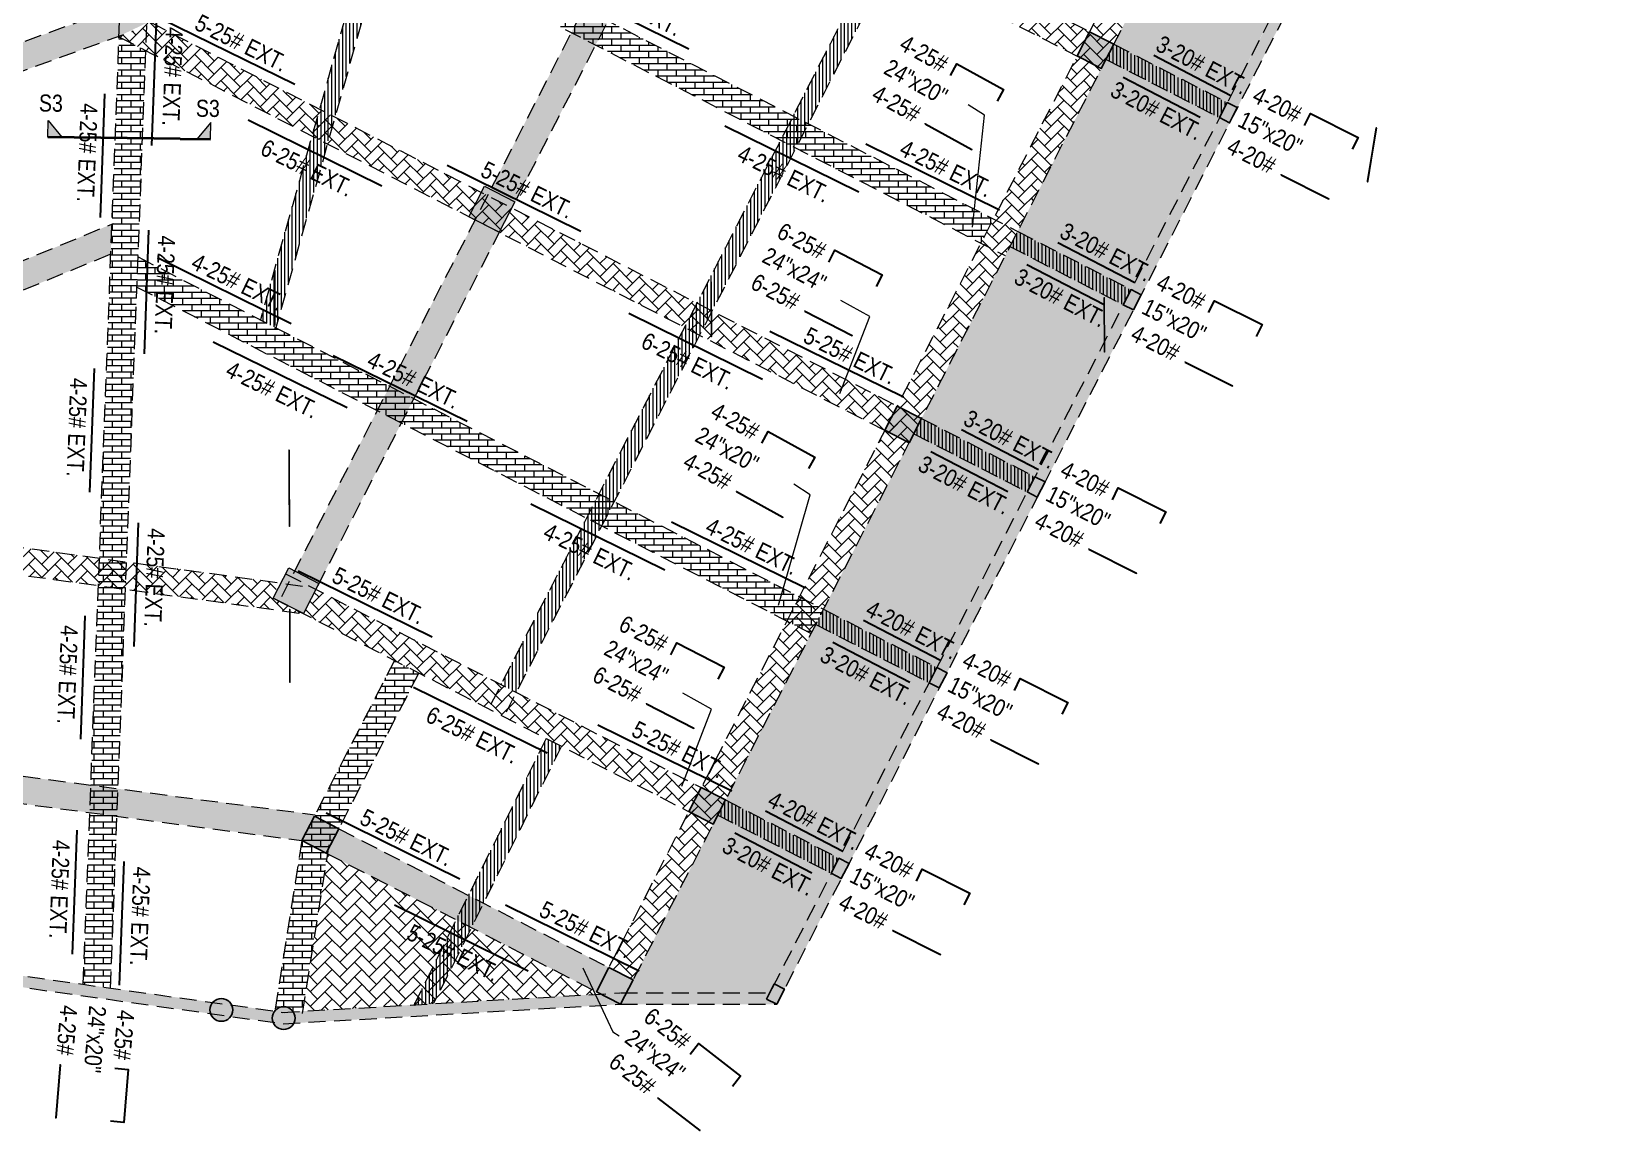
# Model space of a CAD drawing. Header units: inches. Extents: x -13956017 to 293115509, y -946740 to -305538.
# Drawn here: x 1184278 to 1185658, y -915646 to -914679 of the extents above; entities that cross this region are included whole.
import ezdxf

# ---------------------------------------------------------------- set-up
doc = ezdxf.new("R2010")
doc.units = ezdxf.units.IN
doc.header["$LTSCALE"] = 6
doc.linetypes.add('CONTINOUS', pattern=[2000000.0, 1000000.0, 1000000.0])
doc.linetypes.add('DASHED2', pattern=[0.375, 0.25, -0.125])
for name, color, linetype in [('A-CUTOUT', 3, 'CONTINOUS'), ('CELLING', 251, 'Continuous'), ('COLL SIZE', 160, 'Continuous'), ('DIM', 7, 'Continuous'), ('door', 5, 'Continuous'), ('E-WIRING', 251, 'Continuous'), ('FITTING', 24, 'Continuous')]:
    doc.layers.add(name, color=color, linetype=linetype)
for name, color, linetype, lineweight in [('COL MARK', 210, 'Continuous', 18), ('column', 240, 'Continuous', 25), ('DIM-2', 1, 'Continuous', 13), ('GRID DIM-2', 1, 'Continuous', 9), ('Hatch', 251, 'Continuous', 0), ('REINF', 5, 'Continuous', 30), ('v.b', 200, 'Continuous', 5), ('W', 250, 'Continuous', 5), ('wall', 7, 'Continuous', 30), ('wall new', 3, 'Continuous', 25)]:
    doc.layers.add(name, color=color, linetype=linetype, lineweight=lineweight)
doc.styles.add('ARI', font='arial.ttf')
doc.styles.add('IQ', font='ARIALN.TTF')
doc.dimstyles.new('Copy(2) of AA', dxfattribs={"dimtxt": 12, "dimasz": 4, "dimexe": 0.18, "dimexo": 0, "dimgap": 0.09, "dimtad": 0, "dimdec": 0, "dimzin": 0, "dimdsep": 46, "dimlunit": 3, "dimtxsty": 'ARI', "dimblk": 'OBLIQUE', "dimcen": 0.09, "dimclrd": 7, "dimclre": 7, "dimclrt": 7, "dimadec": 0, "dimazin": 0, "dimtfac": 1, "dimtdec": 0, "dimtofl": 0, "dimtmove": 0, "dimatfit": 3, "dimfxl": 1, "dimtolj": 1, "dimtzin": 0, "dimlwd": 5, "dimlwe": 5, "dimarcsym": 0})
pattern_1 = [(45, (11759.273, -12731.987), (0, 12.931568814), [27.432, -9.144]), (135, (11765.739, -12725.521), (1e-15, 12.931568814), [27.432, -9.144])]
pattern_2 = [(45, (44661.9175, -12869.1655), (0, 11.494727835), [24.384, -8.128]), (135, (44667.665, -12863.418), (1e-15, 11.494727835), [24.384, -8.128])]
pattern_3 = [(45, (53435.826, -12869.1655), (0, 11.494727835), [24.384, -8.128]), (135, (53441.5734, -12863.418), (1e-15, 11.494727835), [24.384, -8.128])]
pattern_4 = [(0, (53435.826, -12869.1655), (0, 5.419344), []), (90, (53435.826, -12869.1655), (-8.128, 5.419344), [5.419344, -5.419344])]
pattern_5 = [(90, (53435.826, -12869.1655), (-3.175, 0), [])]
pattern_6 = [(0, (-27.8192783, 2.9401021), (0, 0.001397), [0.001016, -0.000381]), (90, (-27.8192783, 2.9401021), (-0.001397, 0), [0.001016, -0.000381])]

# ---------------------------------------------------------------- blocks, each defined once
blk = doc.blocks.new('_Oblique')
at = {"layer": 'DIM', "color": 0, "lineweight": -2}
blk.add_line((-0.5, -0.5), (0.5, 0.5), dxfattribs=at)
blk = doc.blocks.new('sdfdsf')
at = {"lineweight": -3}
blk.add_hatch(color=7, dxfattribs=at).paths.add_polyline_path([(23236.7, 14983.3), (23242.1, 14983.3), (23242.1, 15029.5), (23236.7, 15029.5)])
at = {"layer": 'Hatch'}
h = blk.add_hatch(dxfattribs=at)
h.set_pattern_fill('ANGLE', color=5, scale=0.0002)
h.set_pattern_definition(pattern_6)
h.paths.add_polyline_path([(23236.4, 15029.5), (23242.4, 15029.5), (23242.4, 15030.4), (23236.4, 15030.4)])
h = blk.add_hatch(dxfattribs=at)
h.set_pattern_fill('ANGLE', color=5, scale=0.0002)
h.set_pattern_definition(pattern_6)
h.paths.add_polyline_path([(23236.4, 14983.3), (23242.4, 14983.3), (23242.4, 14982.4), (23236.4, 14982.4)])
for p, q in [((23242.4, 15030.4), (23236.4, 14982.4)), ((23242.4, 14982.4), (23236.4, 15030.4))]:
    blk.add_line(p, q)
at = {"layer": 'CELLING', "color": 5}
for points in [[(23236.4, 14982.4), (23242.4, 14982.4), (23242.4, 15030.4), (23236.4, 15030.4)], [(23242.4, 15029.5), (23236.4, 15029.5), (23236.4, 15030.4), (23242.4, 15030.4)], [(23236.4, 15029.5), (23242.4, 15029.5), (23242.4, 15030.4), (23236.4, 15030.4)], [(23236.7, 14983.3), (23242.1, 14983.3), (23242.1, 15029.5), (23236.7, 15029.5)], [(23236.4, 14983.3), (23242.4, 14983.3), (23242.4, 14982.4), (23236.4, 14982.4)], [(23236.4, 14983.3), (23242.4, 14983.3), (23242.4, 14982.4), (23236.4, 14982.4)]]:
    blk.add_lwpolyline(points, close=True, dxfattribs=at)

msp = doc.modelspace()

# ---------------------------------------------------------------- hatches: boundary and pattern name
at = {"layer": 'A-CUTOUT', "lineweight": 0, "ltscale": 0.3}
h = msp.add_hatch(dxfattribs=at)
h.set_pattern_fill('AR-BRSTD', color=256, scale=0.08)
h.set_pattern_definition(pattern_4)
h.paths.add_polyline_path([(1185106, -914861.9), (1185113, -914865.5), (1185123.9, -914844.1), (1184758.3, -914656.3), (1184607.4, -914546.2), (1184584.3, -914559), (1184626, -914589.5), (1184744.2, -914675.7), (1184747.4, -914677.6), (1184950.2, -914781.8)])
h = msp.add_hatch(dxfattribs=at)
h.set_pattern_fill('AR-BRSTD', color=256, scale=0.08)
h.set_pattern_definition(pattern_4)
h.paths.add_polyline_path([(1184326.3, -915449.3), (1184341.8, -915037.8), (1184351.8, -914773), (1184355.1, -914684.1), (1184378.7, -914696.2), (1184373.5, -914834.3), (1184363.8, -915089.9), (1184356.5, -915285), (1184348.7, -915492), (1184347.6, -915520.4), (1184323.7, -915517.1)])
h = msp.add_hatch(dxfattribs=at)
h.set_pattern_fill('AR-BRSTD', color=256, scale=0.08)
h.set_pattern_definition(pattern_4)
h.paths.add_polyline_path([(1183430.9, -915225.9), (1184348.9, -914848.7), (1184347.9, -914875), (1183440.1, -915248)])
h = msp.add_hatch(dxfattribs=at)
h.set_pattern_fill('AR-BRSTD', color=256, scale=0.08)
h.set_pattern_definition([(0, (53521.9674, -12701.4994), (0, 5.419344), []), (90, (53521.9674, -12701.499), (-8.128, 5.419344), [5.419344, -5.419344])])
h.paths.add_polyline_path([(1184729.5, -915088.4), (1184963.6, -915208.6), (1184974.6, -915187.3), (1184371.8, -914877.6), (1184370.9, -914904.1)])
h = msp.add_hatch(dxfattribs=at)
h.set_pattern_fill('AR-BRSTD', color=256, scale=0.08)
h.set_pattern_definition([(0, (44661.9175, -12869.1655), (0, 5.419344), []), (90, (44661.9175, -12869.1655), (-8.128, 5.419344), [5.419344, -5.419344])])
h.paths.add_polyline_path([(1184584.8, -915256.7), (1184515.9, -915390.7), (1184492.1, -915540.6), (1184500.7, -915541.9), (1184516.3, -915540.8), (1184539, -915398.3), (1184618.6, -915243.3), (1184597.3, -915232.4)])
at = {"layer": 'COL MARK', "lineweight": 30}
h = msp.add_hatch(color=256, dxfattribs=at)
h.dxf.hatch_style = 1
h.paths.add_polyline_path([(1184676.5, -914815.5), (1184703.2, -914829.2), (1184689.5, -914855.9), (1184662.8, -914842.2)])
h = msp.add_hatch(color=256, dxfattribs=at)
h.dxf.hatch_style = 1
h.paths.add_polyline_path([(1184504.3, -915150.8), (1184530.9, -915164.6), (1184517.2, -915191.2), (1184490.6, -915177.5)])
at = {"layer": 'COLL SIZE', "lineweight": 25, "ltscale": 100}
h = msp.add_hatch(color=256, dxfattribs=at)
h.dxf.hatch_style = 1
h.paths.add_polyline_path([(1185322.7, -914755.1), (1185329.5, -914741.8), (1185338.4, -914746.3), (1185331.6, -914759.7)])
h = msp.add_hatch(color=256, dxfattribs=at)
h.dxf.hatch_style = 1
h.paths.add_polyline_path([(1185238.1, -914919.7), (1185245, -914906.3), (1185253.9, -914910.9), (1185247, -914924.2)])
h = msp.add_hatch(color=256, dxfattribs=at)
h.dxf.hatch_style = 1
h.paths.add_polyline_path([(1185153.6, -915084.2), (1185160.4, -915070.9), (1185169.3, -915075.4), (1185162.5, -915088.8)])
h = msp.add_hatch(color=256, dxfattribs=at)
h.dxf.hatch_style = 1
h.paths.add_polyline_path([(1185067.4, -915251.9), (1185074.3, -915238.5), (1185083.2, -915243.1), (1185076.3, -915256.4)])
h = msp.add_hatch(color=256, dxfattribs=at)
h.dxf.hatch_style = 1
h.paths.add_polyline_path([(1184981.3, -915419.5), (1184988.1, -915406.2), (1184997, -915410.8), (1184990.2, -915424.1)])
h = msp.add_hatch(color=256, dxfattribs=at)
h.dxf.hatch_style = 1
h.paths.add_polyline_path([(1184924.5, -915530.1), (1184931.3, -915516.7), (1184940.2, -915521.3), (1184933.4, -915534.6)])
at = {"layer": 'column', "ltscale": 10}
h = msp.add_hatch(color=256, dxfattribs=at)
h.dxf.hatch_style = 1
h.paths.add_polyline_path([(1185208.5, -914679.6), (1185229.8, -914690.5), (1185218.8, -914711.9), (1185197.5, -914700.9)])
h = msp.add_hatch(color=256, dxfattribs=at)
h.dxf.hatch_style = 1
h.paths.add_polyline_path([(1185039.4, -915008.7), (1185060.7, -915019.6), (1185049.8, -915041), (1185028.4, -915030)])
h = msp.add_hatch(color=256, dxfattribs=at)
h.dxf.hatch_style = 1
h.paths.add_polyline_path([(1184867.1, -915344), (1184888.4, -915355), (1184877.5, -915376.3), (1184856.1, -915365.3)])
h = msp.add_hatch(color=256, dxfattribs=at)
h.dxf.hatch_style = 1
h.paths.add_polyline_path([(1184526.9, -915369.3), (1184548.3, -915380.3), (1184537.3, -915401.7), (1184515.9, -915390.7)])
h = msp.add_hatch(color=256, dxfattribs=at)
h.dxf.hatch_style = 1
h.paths.add_polyline_path([(1184785.8, -915502.3), (1184807.1, -915513.3), (1184796.1, -915534.6), (1184774.8, -915523.7)])
h = msp.add_hatch(color=256, dxfattribs=at)
h.dxf.hatch_style = 1
edge = h.paths.add_edge_path()
edge.add_arc((1184445.1, -915539.6), 10, 0, 360)
h = msp.add_hatch(color=256, dxfattribs=at)
h.dxf.hatch_style = 1
edge = h.paths.add_edge_path()
edge.add_arc((1184445.1, -915539.6), 10, 0, 360)
h = msp.add_hatch(color=256, dxfattribs=at)
h.dxf.hatch_style = 1
edge = h.paths.add_edge_path()
edge.add_arc((1184499.9, -915546.8), 10, 0, 360)
h = msp.add_hatch(color=256, dxfattribs=at)
h.dxf.hatch_style = 1
edge = h.paths.add_edge_path()
edge.add_arc((1184499.9, -915546.8), 10, 0, 360)
at = {"layer": 'DIM-2', "ltscale": 0.3}
h = msp.add_hatch(color=256, dxfattribs=at)
h.dxf.hatch_style = 1
h.paths.add_polyline_path([(1184292.5, -914772.2), (1184304.7, -914772.3), (1184292.7, -914757.5)])
h.paths.add_polyline_path([(1184423.4, -914773.9), (1184435.6, -914774), (1184435.8, -914759.4)])
at = {"layer": 'door', "lineweight": 0, "ltscale": 0.3}
h = msp.add_hatch(dxfattribs=at)
h.set_pattern_fill('AR-HBONE', color=256, scale=0.08)
h.set_pattern_definition(pattern_3)
h.paths.add_polyline_path([(1184509.6, -915153.6), (1184915.4, -914363.7), (1184843.9, -914211.4), (1184662.3, -914031.8), (1184602.9, -913811.4), (1184377.4, -913846.4), (1183940, -914088.7), (1183917.8, -914102.8), (1183716.8, -914243.8), (1183707.1, -914218.9), (1183902.2, -914082.2), (1184370.5, -913822.8), (1184609.2, -913786.2), (1184624.6, -913799.8), (1184683.8, -914019.3), (1184860.5, -914194.7), (1184864.6, -914199.1), (1184940.5, -914367.4), (1184530.9, -915164.6)])
h = msp.add_hatch(dxfattribs=at)
h.set_pattern_fill('AR-HBONE', color=256, scale=0.08)
h.set_pattern_definition(pattern_2)
h.paths.add_polyline_path([(1185286.6, -914527.5), (1184947.7, -914353.3), (1184921, -914339.6), (1184902.3, -914355.3), (1184356.1, -914658), (1184060.8, -914764), (1183359.9, -915052), (1183369.1, -915074.1), (1184069.9, -914786.2), (1184355.2, -914683.5), (1184388.7, -914667.4), (1184607.4, -914546.2), (1184897.5, -914385.4), (1184936.7, -914374.7), (1185275.6, -914548.8)])
h = msp.add_hatch(dxfattribs=at)
h.set_pattern_fill('AR-HBONE', color=256, scale=0.08)
h.set_pattern_definition(pattern_2)
h.paths.add_polyline_path([(1185164.1, -914683.7), (1185197.5, -914700.9), (1185208.5, -914679.6), (1184771.7, -914455.2), (1184746.4, -914469.2), (1184941, -914569.1), (1185120, -914661.1)])
h = msp.add_hatch(dxfattribs=at)
h.set_pattern_fill('AR-HBONE', color=256, scale=0.08)
h.set_pattern_definition(pattern_2)
h.paths.add_polyline_path([(1184817.5, -915493), (1185297, -914559.8), (1185275.6, -914548.8), (1184785.8, -915502.3), (1184807.1, -915513.3)])
h = msp.add_hatch(dxfattribs=at)
h.set_pattern_fill('AR-HBONE', color=256, scale=0.08)
h.set_pattern_definition(pattern_2)
h.paths.add_polyline_path([(1184815.6, -914920.7), (1185049.8, -915041), (1185060.7, -915019.6), (1184382.2, -914671), (1184355.1, -914684.1)])
h = msp.add_hatch(dxfattribs=at)
h.set_pattern_fill('AR-HBONE', color=256, scale=0.08)
h.set_pattern_definition(pattern_3)
h.paths.add_polyline_path([(1184209.1, -915124.8), (1184213.2, -915134.9), (1184186.4, -915145.9), (1184517.2, -915191.2), (1184490.6, -915177.5), (1184495.4, -915164)])
h = msp.add_hatch(dxfattribs=at)
h.set_pattern_fill('AR-HBONE', color=256, scale=0.08)
h.set_pattern_definition(pattern_2)
h.paths.add_polyline_path([(1184643.3, -915256), (1184877.5, -915376.3), (1184888.4, -915355), (1184528.2, -915169.9), (1184517.2, -915191.2)])
h = msp.add_hatch(dxfattribs=at)
h.set_pattern_fill('AR-HBONE', color=256, scale=0.08)
h.set_pattern_definition(pattern_2)
h.paths.add_polyline_path([(1183592.2, -915619.4), (1183878.6, -915464.9), (1184169.9, -915345.1), (1184515.9, -915390.7), (1184774.8, -915523.7), (1184785.8, -915502.3), (1184526.9, -915369.3), (1184523.1, -915367.4), (1184166.5, -915320.5), (1184160.7, -915322.8), (1183869.4, -915442.7), (1183582.9, -915597.1)])
at = {"layer": 'FITTING', "lineweight": 0, "ltscale": 0.3}
h = msp.add_hatch(dxfattribs=at)
h.set_pattern_fill('ANSI31', color=256, angle=45)
h.set_pattern_definition(pattern_5)
h.paths.add_polyline_path([(1184704.2, -915227.8), (1184691, -915253.5), (1184704.3, -915260.4), (1185112.9, -914465.2), (1185099.5, -914458.3)])
h = msp.add_hatch(dxfattribs=at)
h.set_pattern_fill('ANSI31', color=256, angle=45)
h.set_pattern_definition(pattern_5)
h.paths.add_polyline_path([(1184479.4, -914932.9), (1184584.3, -914559), (1184597.2, -914568.4), (1184493, -914939.9)])
h = msp.add_hatch(dxfattribs=at)
h.set_pattern_fill('ANSI31', color=256, angle=45)
h.set_pattern_definition([(90, (53357.5518, -13021.409), (-3.175, 0), [])])
h.paths.add_polyline_path([(1185238.3, -914695.1), (1185329.4, -914741.9), (1185322.6, -914755.3), (1185222.8, -914704), (1185229.7, -914690.7)])
h = msp.add_hatch(dxfattribs=at)
h.set_pattern_fill('ANSI31', color=256, angle=45)
h.set_pattern_definition([(90, (53273.0268, -13185.9706), (-3.175, 0), [])])
h.paths.add_polyline_path([(1185153.8, -914859.7), (1185244.9, -914906.5), (1185238.1, -914919.8), (1185138.3, -914868.6), (1185145.2, -914855.2)])
h = msp.add_hatch(dxfattribs=at)
h.set_pattern_fill('ANSI31', color=256, angle=45)
h.set_pattern_definition([(90, (53188.4758, -13350.5058), (-3.175, 0), [])])
h.paths.add_polyline_path([(1185069.3, -915024.2), (1185160.4, -915071), (1185153.5, -915084.4), (1185053.7, -915033.1), (1185060.6, -915019.8)])
h = msp.add_hatch(dxfattribs=at)
h.set_pattern_fill('ANSI31', color=256, angle=45)
h.set_pattern_definition([(90, (53102.3144, -13518.1746), (-3.175, 0), [])])
h.paths.add_polyline_path([(1184983.1, -915191.9), (1185074.2, -915238.7), (1185067.3, -915252), (1184967.6, -915200.8), (1184974.4, -915187.4)])
h = msp.add_hatch(dxfattribs=at)
h.set_pattern_fill('ANSI31', color=256, angle=45)
h.set_pattern_definition(pattern_5)
h.paths.add_polyline_path([(1184705.4, -915351.9), (1184730.7, -915301), (1184744.1, -915307.8), (1184631.7, -915534.1), (1184614.5, -915535.1)])
h = msp.add_hatch(dxfattribs=at)
h.set_pattern_fill('ANSI31', color=256, angle=45)
h.set_pattern_definition([(90, (53016.1583, -13685.8332), (-3.175, 0), [])])
h.paths.add_polyline_path([(1184897, -915359.5), (1184988, -915406.4), (1184981.2, -915419.7), (1184881.4, -915368.4), (1184888.3, -915355.1)])
at = {"layer": 'wall', "lineweight": 5, "ltscale": 6}
h = msp.add_hatch(dxfattribs=at)
h.set_pattern_fill('AR-HBONE', color=252, scale=0.09)
h.set_pattern_definition(pattern_1)
h.paths.add_polyline_path([(1184821.2, -915485.9), (1185456.4, -914249.5), (1185467, -914226.2), (1184984.8, -913747.4), (1185124.1, -913609.1), (1185645.5, -914126.7), (1184927.3, -915524.6), (1184801.3, -915524.6)])
h = msp.add_hatch(dxfattribs=at)
h.set_pattern_fill('AR-HBONE', color=252, scale=0.09)
h.set_pattern_definition(pattern_1)
edge = h.paths.add_edge_path()
edge.add_line((1184530, -915455.3), (1184516.3, -915540.8))
edge.add_line((1184516.3, -915540.8), (1184778.6, -915525.6))
edge.add_line((1184778.6, -915525.6), (1184538.4, -915402.2))
edge.add_line((1184538.4, -915402.2), (1184530, -915455.2))
at = {"layer": 'wall new', "lineweight": 9, "ltscale": 6}
h = msp.add_hatch(dxfattribs=at)
h.set_pattern_fill('AR-CONC', color=256, scale=0.06)
h.set_pattern_definition([(50, (63172.558, -12869.1655), (10.93108014, -0.95634513), [1.143, -12.573]), (355, (63172.558, -12869.165), (-2.114605285, 11.46341071), [0.9144, -10.05843505]), (100.4514447, (63173.469, -12869.245), (8.816474825, 10.507065115), [0.97140053, -10.68541468]), (46.1842, (63172.558, -12866.117), (16.26474245, -2.52253968), [1.7145, -18.8595]), (96.6355576, (63173.913, -12866.328), (14.24424804, 14.84556748), [1.45710139, -16.02813649]), (351.1841512, (63172.558, -12866.117), (14.24424804, 14.84556748), [1.37159802, -15.08758392]), (21, (63174.082, -12866.8795), (9.096863476, -6.13591189), [1.143, -12.573]), (326, (63174.082, -12866.88), (3.7081217, 11.05127797), [0.9144, -10.0584]), (71.451445, (63174.84, -12867.391), (12.80498516, 4.91536613), [0.97140053, -10.68539626]), (37.5, (63172.5577, -12869.1655), (0.185316195, 5.073302332), [0, -9.93648, 0, -10.2108, 0, -10.0965]), (7.5, (63172.5577, -12869.1655), (4.00917975, 6.01083449), [0, -5.82168, 0, -9.70788, 0, -3.8481]), (327.5, (63169.159, -12869.1655), (8.13543571, -0.34372464), [0, -3.81, 0, -11.8872, 0, -15.7734]), (317.5, (63167.635, -12869.1655), (8.887750883, 1.525589462), [0, -4.953, 0, -7.89432, 0, -11.2014])])
h.paths.add_polyline_path([(1184368.2, -915533.4), (1184499.3, -915551.8), (1184608, -915545.5), (1184722.6, -915538.9), (1184796.1, -915534.6), (1184933.4, -915534.6), (1185657.8, -914124.9), (1184527.2, -913002.2), (1183874.6, -913269.7), (1183933.8, -913413.2), (1182845.6, -913858.7), (1183570.9, -915630.7), (1183888.1, -915567.7), (1184187.7, -915508.1)])
h.paths.add_polyline_path([(1184369.5, -915523.5), (1184499.7, -915541.7), (1184607.4, -915535.5), (1184722.1, -915528.9), (1184795.8, -915524.6), (1184927.3, -915524.6), (1185645.6, -914126.8), (1184524.9, -913014), (1183887.6, -913275.2), (1183946.9, -913418.7), (1182858.7, -913864.1), (1183578, -915621.5), (1183885.7, -915557.5), (1184185.7, -915497.8)], flags=16)

# ---------------------------------------------------------------- linework, layer by layer
at = {"layer": 'COL MARK', "elevation": -84.6}
for points in [[(1184676.5, -914815.5), (1184703.2, -914829.2), (1184689.5, -914855.9), (1184662.8, -914842.2)], [(1184504.3, -915150.8), (1184530.9, -915164.6), (1184517.2, -915191.2), (1184490.6, -915177.5)]]:
    msp.add_lwpolyline(points, close=True, dxfattribs=at)
at = {"layer": 'COLL SIZE', "lineweight": 25, "ltscale": 100}
for points, elevation in [([(1185322.7, -914755.1), (1185329.5, -914741.8), (1185338.4, -914746.3), (1185331.6, -914759.7), (1185322.7, -914755.1)], -84.6), ([(1185238.1, -914919.7), (1185245, -914906.3), (1185253.9, -914910.9), (1185247, -914924.2), (1185238.1, -914919.7)], -4053.8), ([(1185153.6, -915084.2), (1185160.4, -915070.9), (1185169.3, -915075.4), (1185162.5, -915088.8), (1185153.6, -915084.2)], -84.6), ([(1185067.4, -915251.9), (1185074.3, -915238.5), (1185083.2, -915243.1), (1185076.3, -915256.4), (1185067.4, -915251.9)], 3649.8), ([(1184981.3, -915419.5), (1184988.1, -915406.2), (1184997, -915410.8), (1184990.2, -915424.1), (1184981.3, -915419.5)], -84.6), ([(1184924.5, -915530.1), (1184931.3, -915516.7), (1184940.2, -915521.3), (1184933.4, -915534.6), (1184924.5, -915530.1)], -4053.8)]:
    msp.add_lwpolyline(points, dxfattribs=dict(at, elevation=elevation))
at = {"layer": 'column', "ltscale": 10}
for points, elevation in [([(1185208.5, -914679.6), (1185229.8, -914690.5), (1185218.8, -914711.9), (1185197.5, -914700.9), (1185208.5, -914679.6)], -84.6), ([(1185039.4, -915008.7), (1185060.7, -915019.6), (1185049.8, -915041), (1185028.4, -915030), (1185039.4, -915008.7)], -84.6), ([(1184867.1, -915344), (1184888.4, -915355), (1184877.5, -915376.3), (1184856.1, -915365.3), (1184867.1, -915344)], -84.6), ([(1184526.9, -915369.3), (1184548.3, -915380.3), (1184537.3, -915401.7), (1184515.9, -915390.7), (1184526.9, -915369.3)], -84.6), ([(1184785.8, -915502.3), (1184807.1, -915513.3), (1184796.1, -915534.6), (1184774.8, -915523.7), (1184785.8, -915502.3)], -4053.8)]:
    msp.add_lwpolyline(points, dxfattribs=dict(at, elevation=elevation))
for centre in [(1184445.1, -915539.6, 3884.5), (1184445.1, -915539.6, -84.6), (1184499.9, -915546.8, 3884.5), (1184499.9, -915546.8, -84.6)]:
    msp.add_circle(centre, 10, dxfattribs=at)
at = {"layer": 'DIM-2', "ltscale": 0.3}
for p, q in [((1184292.5, -914772.2, -1409.6), (1184292.7, -914757.5, -1409.6)), ((1184292.7, -914757.5, -1409.6), (1184304.7, -914772.3, -1409.6)), ((1184435.8, -914759.4, -1409.6), (1184423.4, -914773.9, -1409.6)), ((1184435.6, -914774, -1409.6), (1184435.8, -914759.4, -1409.6))]:
    msp.add_line(p, q, dxfattribs=at)
at = {"layer": 'DIM-2', "lineweight": 40, "ltscale": 0.3}
for q in [(1184292.5, -914772.2, -1409.6), (1184435.6, -914774, -1409.6)]:
    msp.add_line((1184409, -914773.7, -1409.6), q, dxfattribs=at)
at = {"layer": 'REINF', "ltscale": 0.3}
for p, q in [((1184738.5, -914636.6, -8538.7), (1184856.2, -914694.6, -8538.7)), ((1184387.9, -914670.9, -4967.8), (1184383.8, -914779.6, -4967.8)), ((1184392, -914667.8, -4654.2), (1184509.7, -914725.8, -4654.2)), ((1185265, -914700.3, -12690.1), (1185332.8, -914735.5, -12690.1)), ((1185237.9, -914719.5, -12690.1), (1185305.7, -914754.7, -12690.1)), ((1184342.4, -914734.1, -1409.6), (1184338.4, -914842.9, -1409.6)), ((1184468.6, -914757.1, -11757), (1184586.3, -914815.1, -11757)), ((1184887.8, -914762.4, -9857.1), (1185005.5, -914820.4, -9857.1)), ((1185011.7, -914778.2, -8623.3), (1185129.4, -914836.2, -8623.3)), ((1184643.5, -914797, -4654.2), (1184761.2, -914855, -4654.2)), ((1184381.1, -914854, -4967.8), (1184377.1, -914962.8, -4967.8)), ((1185180.5, -914864.8, -16659.2), (1185248.2, -914900, -16659.2)), ((1184388.9, -914878.1, -4654.2), (1184506.6, -914936.1, -4654.2)), ((1185153.4, -914884.1, -16659.2), (1185221.2, -914919.3, -16659.2)), ((1184803.3, -914926.9, -9857.1), (1184921, -914984.9, -9857.1)), ((1184927.2, -914942.7, -4654.2), (1185044.9, -915000.7, -4654.2)), ((1184438, -914952.1, -11757), (1184555.7, -915010.1, -11757)), ((1184333.3, -914975.6, -1409.5), (1184329.3, -915084.3, -1409.5)), ((1184543.5, -914964.1, -8538.7), (1184661.2, -915022.1, -8538.7)), ((1185095.9, -915029.4, -12690.1), (1185163.7, -915064.6, -12690.1)), ((1185068.8, -915048.6, -12690.1), (1185136.6, -915083.8, -12690.1)), ((1184717.1, -915094.6, -9857.1), (1184834.9, -915152.6, -9857.1)), ((1184372, -915111.5, -4967.8), (1184368, -915220.2, -4967.8)), ((1184841, -915110.4, -8623.3), (1184958.7, -915168.4, -8623.3)), ((1184512.7, -915153.6, -8623.3), (1184630.4, -915211.6, -8623.3)), ((1184325.1, -915193, -1409.4), (1184321.1, -915301.7, -1409.4)), ((1185009.7, -915197, -8955.7), (1185077.5, -915232.2, -8955.7)), ((1184982.7, -915216.3, -8955.7), (1185050.4, -915251.5, -8955.7)), ((1184614, -915255.7, -9857.1), (1184731.7, -915313.7, -9857.1)), ((1184776.2, -915289, -8623.3), (1184893.9, -915347, -8623.3)), ((1184537.2, -915366.3, -9941.7), (1184654.9, -915424.3, -9941.7)), ((1184923.6, -915364.7, -12690.1), (1184991.4, -915399.9, -12690.1)), ((1184318, -915381.7, -1409.3), (1184314, -915490.5, -1409.3)), ((1184896.5, -915383.9, -12690.1), (1184964.3, -915419.1, -12690.1)), ((1184359.3, -915409.1, -1493.6), (1184355.2, -915517.8, -1493.6)), ((1184597.2, -915447.1, -9857.1), (1184714.9, -915505.1, -9857.1)), ((1184694.9, -915447.3, -5215.5), (1184812.6, -915505.3, -5215.5))]:
    msp.add_line(p, q, dxfattribs=at)
for points in [[(1185086.2, -914718), (1185091.9, -914707.8), (1185132.8, -914730.3), (1185127.2, -914740.5)], [(1185397.6, -914762), (1185402.8, -914751.5), (1185444.6, -914772.5), (1185439.4, -914782.9)], [(1185063.9, -914760.6), (1185063.9, -914760.6), (1185104.9, -914783.1), (1185104.9, -914783.1)], [(1185377, -914805.4), (1185377, -914805.4), (1185418.8, -914826.4), (1185418.8, -914826.4)], [(1184979.3, -914882.1), (1184984.6, -914871.7), (1185026.2, -914893.2), (1185020.8, -914903.5)], [(1184958.1, -914925.3), (1184958.1, -914925.3), (1184999.7, -914946.7), (1184999.7, -914946.7)], [(1184920.3, -915041.2), (1184925.9, -915031), (1184966.8, -915053.5), (1184961.2, -915063.7)], [(1184897.9, -915083.8), (1184897.9, -915083.8), (1184938.9, -915106.3), (1184938.9, -915106.3)], [(1185228.5, -915091.1), (1185233.7, -915080.6), (1185275.5, -915101.6), (1185270.3, -915112)], [(1185207.9, -915134.5), (1185207.9, -915134.5), (1185249.7, -915155.5), (1185249.7, -915155.5)], [(1184840.2, -915227.3), (1184845.5, -915216.9), (1184887.1, -915238.4), (1184881.7, -915248.8)], [(1184819, -915270.5), (1184819, -915270.5), (1184860.6, -915291.9), (1184860.6, -915291.9)], [(1185056.2, -915426.4), (1185061.4, -915416), (1185103.2, -915436.9), (1185098, -915447.3)], [(1185035.6, -915469.8), (1185035.6, -915469.8), (1185077.4, -915490.8), (1185077.4, -915490.8)], [(1184303.5, -915587.9), (1184303.5, -915587.9), (1184299.6, -915634.5), (1184299.6, -915634.5)], [(1184351.5, -915590.9), (1184363.1, -915591.9), (1184359.2, -915638.5), (1184347.6, -915637.5)]]:
    msp.add_lwpolyline(points, dxfattribs=at)
for points, elevation in [([(1185313.1, -914926.5), (1185318.3, -914916.1), (1185360.1, -914937.1), (1185354.9, -914947.5)], -3969.1), ([(1185292.4, -914970), (1185292.4, -914970), (1185334.2, -914990.9), (1185334.2, -914990.9)], -3969.1), ([(1185142.4, -915258.7), (1185147.6, -915248.3), (1185189.4, -915269.3), (1185184.2, -915279.7)], 3734.4), ([(1185121.7, -915302.2), (1185121.7, -915302.2), (1185163.5, -915323.1), (1185163.5, -915323.1)], 3734.4), ([(1184857.4, -915578.5), (1184864.5, -915569.2), (1184901.5, -915597.8), (1184894.4, -915607)], 7293.5), ([(1184828.8, -915617.2), (1184828.8, -915617.2), (1184865.9, -915645.7), (1184865.9, -915645.7)], 7293.5)]:
    msp.add_lwpolyline(points, dxfattribs=dict(at, elevation=elevation))
at = {"layer": 'v.b', "linetype": 'DASHED2', "ltscale": 10}
for p, q in [((1185645.6, -914126.8, -4170.6), (1184927.3, -915524.6, -4053.8)), ((1185657.8, -914124.9, -4171.1), (1184933.4, -915534.6, -4053.8)), ((1184926.4, -914342.4, -84.6), (1184495.9, -915180.3, -84.6)), ((1184947.7, -914353.3, -84.6), (1184517.2, -915191.2, -84.6)), ((1185110.5, -914437, 1899.9), (1184680, -915274.9, 1899.9)), ((1185123.8, -914443.8, 1899.9), (1184693.4, -915281.7, 1899.9)), ((1184771.7, -914455.2, -84.6), (1185229.8, -914690.5, -84.6)), ((1184746.4, -914469.2, -84.6), (1185218.8, -914711.9, -84.6)), ((1185286.6, -914527.5, 3884.5), (1184774.8, -915523.7, 3884.5)), ((1185307.9, -914538.4, 3884.5), (1184796.1, -915534.6, 3884.5)), ((1184584.3, -914559, -84.6), (1184479.4, -914932.9)), ((1184598.7, -914563.1, -84.6), (1184493, -914939.9, -84.6)), ((1184060.8, -914764, -84.6), (1184356, -914657.7, -84.6)), ((1184323.7, -915517.1, -84.3), (1184356.1, -914658, -84.6)), ((1184347.6, -915520.9, -84.3), (1184380.1, -914658.9, -84.6)), ((1184758.3, -914656.3, -84.6), (1185145.3, -914855.1, -84.6)), ((1184382.2, -914671, -84.6), (1185060.7, -915019.6, -84.6)), ((1184069.9, -914786.2, -84.6), (1184367.7, -914679, -84.6)), ((1184354.5, -914683.8, -84.6), (1185049.8, -915041, -84.6)), ((1184747.4, -914677.6, -84.6), (1185134.3, -914876.4, -84.6)), ((1185229.8, -914690.5, -84.6), (1185329.5, -914741.8, -84.6)), ((1185223, -914703.9, -84.6), (1185322.7, -914755.1, -84.6)), ((1183408.8, -915235, -2210.5), (1184350.3, -914848.1, -58.3)), ((1185145.3, -914855.1, -4053.8), (1185245, -914906.3, -4053.8)), ((1183417.9, -915257.2, -2210.5), (1184347.9, -914875, -84.6)), ((1184371.8, -914877.6, -84.6), (1184974.6, -915187.3, -84.6)), ((1185138.4, -914868.4, -4053.8), (1185238.1, -914919.7, -4053.8)), ((1184370.9, -914904.1, -84.6), (1184963.6, -915208.6, -84.6)), ((1185060.7, -915019.6, -84.6), (1185160.4, -915070.9, -84.6)), ((1185053.9, -915033, -84.6), (1185153.6, -915084.2, -84.6)), ((1184189.6, -915122.1, -84.6), (1184520.5, -915167.5, -84.6)), ((1184186.4, -915145.9, -84.6), (1184517.2, -915191.2, -84.6)), ((1184501.5, -915156.2, -84.6), (1184888.4, -915355, -84.6)), ((1184490.6, -915177.5, -84.6), (1184877.5, -915376.3, -84.6)), ((1184974.6, -915187.3, -84.6), (1185074.3, -915238.5, 3649.7)), ((1184967.7, -915200.6, -84.6), (1185067.4, -915251.9, 3649.7)), ((1184597.3, -915232.4, -84.6), (1184515.9, -915390.7, 7853.6)), ((1184618.6, -915243.3, -84.6), (1184537.3, -915401.7, 7853.6)), ((1184730.7, -915301, -84.6), (1184612.5, -915539.2, 8737.3)), ((1184744.1, -915307.7, -84.6), (1184631.7, -915534.1, 8302.4)), ((1184159.4, -915319.5, -84.7), (1184527.6, -915368, -84.3)), ((1184169.9, -915345.1, -84.6), (1184515.9, -915390.7, -84.3)), ((1184888.4, -915355, -84.6), (1184988.2, -915406.2, -84.6)), ((1184881.6, -915368.3, -84.6), (1184981.3, -915419.5, -84.6)), ((1184515.9, -915390.7, -84.6), (1184492.1, -915540.6, 3828.5)), ((1184548.3, -915380.3, 6783.3), (1184789.6, -915504.3, 3267.5)), ((1184539.7, -915394.5, -84.6), (1184515.8, -915544.4, 3828.5)), ((1184537.3, -915401.7, -84.6), (1184778.6, -915525.6, -3600.4)), ((1184185.7, -915497.8, 1837.8), (1184500.7, -915541.9, 3884.5)), ((1184187.7, -915508.1, 1818.1), (1184499.3, -915551.8, 3884.5)), ((1184498.7, -915541.8, 3884.5), (1184795.6, -915524.7, -4053.8)), ((1184796.1, -915524.6, -4053.8), (1184927.3, -915524.6, -4053.8)), ((1184499.3, -915551.8, 3884.5), (1184796.1, -915534.6, -4053.8)), ((1184796.1, -915534.6, -4053.8), (1184933.4, -915534.6, -4053.8))]:
    msp.add_line(p, q, dxfattribs=at)

# ---------------------------------------------------------------- block references
at = {"layer": 'E-WIRING', "extrusion": (0.986747, -0.160629, -0.022993), "xscale": -1, "rotation": 93.5269805667478}
msp.add_blockref('sdfdsf', (-698885.4, 58715.8, 1316588.1), dxfattribs=at)
at = {"layer": 'E-WIRING', "extrusion": (0.999998, 0.002087, -2.60382e-06), "xscale": -1, "rotation": 90.08150096860264}
for p in [(-902410.1, 26780.2, 1182580.1), (-902421.1, 26923.7, 1182963.9), (-902435.5, 27052.4, 1183309.4), (-902568.2, 26767.4, 1182592.4), (-902587.3, 26976.9, 1182592.5), (-902708.2, 26767.4, 1182592.6), (-902716.3, 26976.9, 1182592.7), (-902724.4, 27264.9, 1182592.7)]:
    msp.add_blockref('sdfdsf', p, dxfattribs=at)

# ---------------------------------------------------------------- texts
at = {"layer": 'GRID DIM-2', "ltscale": 0.3, "char_height": 15, "width": 210.298, "attachment_point": 1, "rotation": 359.2464, "style": 'ARI'}
for insert in [(1184284.8, -914734.7, -1409.6), (1184422.8, -914739.3, -1409.6)]:
    msp.add_mtext('{\\fArial Narrow|b0|i0|c0|p34;S3}', dxfattribs=dict(at, insert=insert))
at = {"layer": 'W', "style": 'IQ'}
for s, rotation, p in [('4-25# EXT.', 333.8997, (1184766.9, -914645.8, -7302.8)), ('5-25# EXT.', 333.8997, (1184420.4, -914677, -3418.3)), ('4-25# EXT.', 267.8828, (1184396.4, -914675.3, -3731.9)), ('4-25#', 331.1588, (1185040, -914694.7)), ('3-20# EXT.', 332.7031, (1185265.5, -914695.5, -11454.2)), ('24"x20"', 331.1588, (1185026.4, -914715.9)), ('4-25#', 331.1588, (1185015.7, -914738.8)), ('3-20# EXT.', 332.7031, (1185225.5, -914735.7, -11454.2)), ('4-20#', 333.392, (1185350.4, -914740.6)), ('4-25# EXT.', 267.8828, (1184321.4, -914742.3, -258)), ('15"x20"', 333.392, (1185337.7, -914762.2)), ('6-25# EXT.', 333.8997, (1184478.2, -914786.9, -10521.1)), ('4-25# EXT.', 333.8997, (1184897.4, -914792.1, -8621.2)), ('4-25# EXT.', 333.8997, (1185040.1, -914787.4, -7387.4)), ('4-20#', 333.392, (1185327.9, -914785.5)), ('5-25# EXT.', 333.8997, (1184671.9, -914806.2, -3418.3)), ('6-25#', 332.6862, (1184932.4, -914860.1)), ('3-20# EXT.', 332.7031, (1185181, -914860, -15423.3)), ('4-25# EXT.', 267.8828, (1184389.6, -914858.5, -3731.9)), ('4-25# EXT.', 333.8997, (1184417.3, -914887.3, -3418.3)), ('24"x24"', 332.6862, (1184919.4, -914881.6)), ('6-25#', 332.6862, (1184909.3, -914904.8)), ('3-20# EXT.', 332.7031, (1185140.9, -914900.2, -15423.3)), ('4-20#', 333.392, (1185265.9, -914905.1, -3969.1)), ('15"x20"', 333.392, (1185253.2, -914926.8, -3969.1)), ('6-25# EXT.', 333.8997, (1184812.9, -914956.7, -8621.2)), ('5-25# EXT.', 333.8997, (1184955.6, -914952, -3418.3)), ('4-20#', 333.392, (1185243.4, -914950.1, -3969.1)), ('4-25# EXT.', 333.8997, (1184571.9, -914973.4, -7302.8)), ('4-25# EXT.', 333.8997, (1184447.6, -914981.9, -10521.1)), ('4-25# EXT.', 267.8828, (1184312.3, -914983.8, -257.9)), ('4-25#', 331.1588, (1184874, -915017.9)), ('3-20# EXT.', 332.7031, (1185096.4, -915024.6, -11454.2)), ('24"x20"', 331.1588, (1184860.4, -915039.1)), ('4-25#', 331.1588, (1184849.7, -915062)), ('3-20# EXT.', 332.7031, (1185056.4, -915064.8, -11454.2)), ('4-20#', 333.392, (1185181.4, -915069.7)), ('15"x20"', 333.392, (1185168.7, -915091.3)), ('4-25# EXT.', 333.8997, (1184726.8, -915124.4, -8621.2)), ('4-25# EXT.', 333.8997, (1184869.4, -915119.6, -7387.4)), ('4-20#', 333.392, (1185158.8, -915114.6)), ('4-25# EXT.', 267.8828, (1184380.5, -915115.9, -3731.9)), ('5-25# EXT.', 333.8997, (1184541.1, -915162.9, -7387.4)), ('4-20# EXT.', 332.7031, (1185010.3, -915192.2, -7719.8)), ('6-25#', 332.6862, (1184793.3, -915205.3)), ('4-25# EXT.', 267.8828, (1184304.1, -915201.2, -257.8)), ('24"x24"', 332.6862, (1184780.3, -915226.8)), ('3-20# EXT.', 332.7031, (1184970.2, -915232.4, -7719.8)), ('6-25#', 332.6862, (1184770.2, -915250)), ('4-20#', 333.392, (1185095.2, -915237.3, 3734.4)), ('15"x20"', 333.392, (1185082.5, -915259, 3734.4)), ('6-25# EXT.', 333.8997, (1184623.6, -915285.5, -8621.2)), ('4-20#', 333.392, (1185072.7, -915282.3, 3734.4)), ('5-25# EXT.', 333.8997, (1184804.6, -915298.3, -7387.4)), ('4-20# EXT.', 332.7031, (1184924.1, -915359.9, -11454.2)), ('5-25# EXT.', 333.8997, (1184565.6, -915375.6, -8705.9)), ('4-25# EXT.', 267.8828, (1184297, -915389.9, -257.7)), ('3-20# EXT.', 332.7031, (1184884.1, -915400.1, -11454.2)), ('4-20#', 333.392, (1185009.1, -915405)), ('4-25# EXT.', 267.8828, (1184367.8, -915413.5, -257.7)), ('15"x20"', 333.392, (1184996.4, -915426.6)), ('5-25# EXT.', 333.8997, (1184723.3, -915456.6, -3979.6)), ('4-20#', 333.392, (1184986.5, -915450)), ('5-25# EXT.', 333.8997, (1184606.8, -915476.9, -8621.2)), ('4-25#', 265.1999, (1184303.7, -915535)), ('24"x20"', 265.1999, (1184329, -915535.4)), ('4-25#', 265.1999, (1184353.8, -915539.2)), ('6-25#', 322.407, (1184815.2, -915548.5, 7293.5)), ('24"x24"', 322.407, (1184798.6, -915567.3, 7293.5)), ('6-25#', 322.407, (1184784.5, -915588.3, 7293.5))]:
    msp.add_text(s, height=15, rotation=rotation, dxfattribs=at).set_placement(p)

# ---------------------------------------------------------------- leaders
at = {"layer": 'wall', "color": 2, "ltscale": 6}
for points in [[(1185105.6, -914851.5), (1185116.2, -914753), (1185101.7, -914743.9)], [(1184989, -914997.7), (1185015.2, -914929.9), (1184989.9, -914915.9)], [(1184934.9, -915183.7), (1184962.9, -915086.6), (1184948.4, -915077.5)], [(1184849.9, -915342.9), (1184876.1, -915275.1), (1184850.8, -915261.1)], [(1184762.9, -915502.6), (1184789.2, -915559), (1184794.9, -915562.5)]]:
    msp.add_leader(points, dimstyle='Copy(2) of AA', override={"dimgap": 0.09, "dimtad": 0, "dimfxl": 4, "dimarcsym": 1}, dxfattribs=at)

doc.saveas('drawing.dxf')
